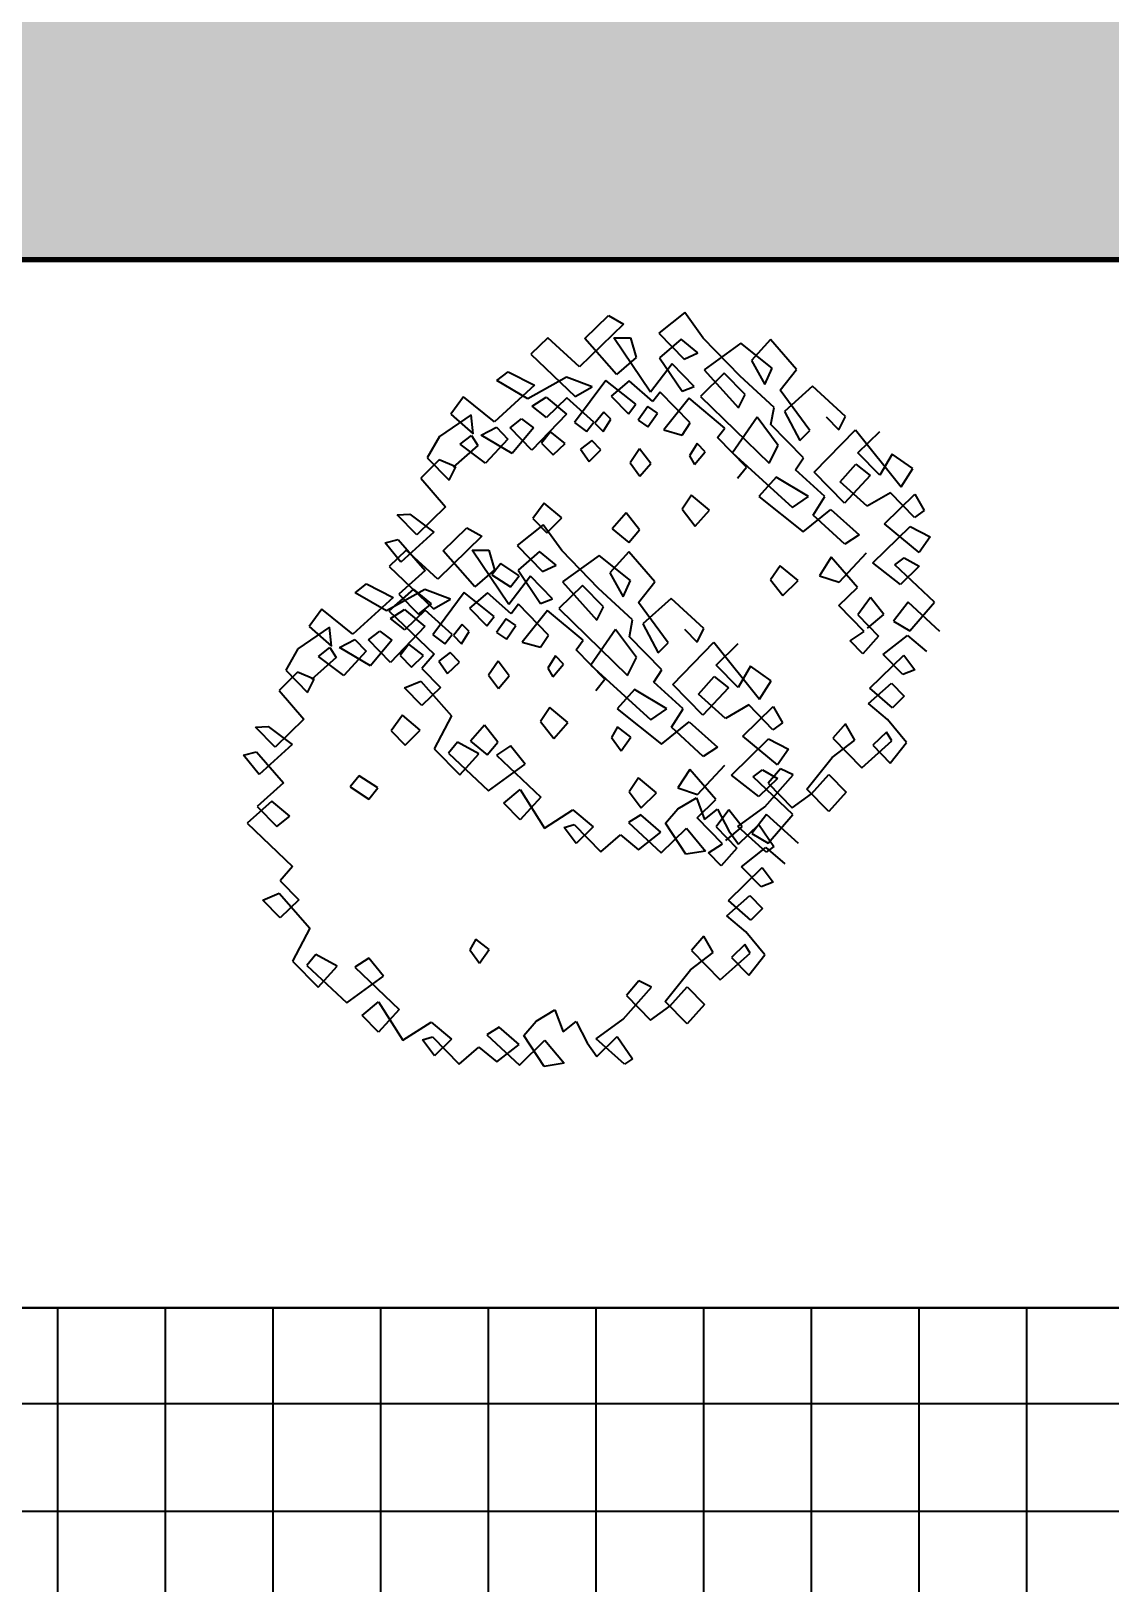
# Model space of a CAD drawing. Header units: millimetres. Extents: x 971.3 to 1010.6, y 593 to 619.8.
# Drawn here: x 972.85 to 973.471, y 618.008 to 618.902 of the extents above; entities that cross this region are included whole.
import ezdxf

# ---------------------------------------------------------------- set-up
doc = ezdxf.new("R2010")
doc.units = ezdxf.units.MM
doc.linetypes.add('ACAD_ISO10W100', pattern=[18.5, 12, -3, 0.5, -3])
doc.layers.add('2', color=42, linetype='Continuous')
doc.layers.add('CANTEIRO', color=8, linetype='Continuous')
doc.layers.add('csco', color=7, linetype='Continuous', lineweight=70)
doc.layers.add('www.dwgfree.com', color=7, linetype='Continuous', lineweight=70)
doc.styles.get("Standard").update_dxf_attribs({"font": 'stylu.ttf'})
doc.dimstyles.new('1-75', dxfattribs={"dimtxt": 0.09, "dimasz": 0.05, "dimexe": 0.1, "dimexo": 0.1, "dimgap": 0.05, "dimtad": 1, "dimzin": 4, "dimdsep": 46, "dimtxsty": 'Standard', "dimblk": 'DOT', "dimcen": 0.09, "dimclrd": 250, "dimclre": 250, "dimclrt": 7, "dimaunit": 1, "dimazin": 0, "dimtfac": 1, "dimtix": 1, "dimtmove": 1, "dimatfit": 3, "dimfxl": 0.5, "dimtolj": 1, "dimtzin": 0, "dimarcsym": 0})

# ---------------------------------------------------------------- blocks, each defined once
blk = doc.blocks.new('VEG4')
at = {"layer": 'CANTEIRO', "color": 104}
for p, q in [((0.059, 3.413), (-0.461, 2.865)), ((0.322, 3.115), (0.059, 3.413)), ((0.643, 3.269), (0.876, 3.457)), ((0.876, 3.457), (0.918, 3.3)), ((-1.079, 3.015), (-0.866, 3.223)), ((-0.866, 3.223), (-0.784, 3.026)), ((0.26, 3.292), (0.019, 3.056)), ((0.543, 2.974), (0.26, 3.292)), ((0.918, 3.3), (0.543, 2.974)), ((1.005, 2.87), (0.643, 3.269)), ((0.972, 3.075), (1.213, 3.311)), ((1.213, 3.311), (1.222, 3.16)), ((-0.784, 3.026), (-1.201, 2.658)), ((-0.861, 2.792), (-1.079, 3.015)), ((-0.634, 3.014), (-0.861, 2.792)), ((-0.461, 2.865), (-0.634, 3.014)), ((0.019, 3.056), (0.143, 2.9)), ((0.143, 2.9), (0.322, 3.115)), ((1.309, 2.73), (0.972, 3.075)), ((1.222, 3.16), (1.005, 2.87)), ((1.655, 3.028), (1.309, 2.73)), ((1.873, 2.805), (1.655, 3.028)), ((-1.598, 2.865), (-1.911, 2.56)), ((-1.201, 2.658), (-1.598, 2.865)), ((1.899, 2.949), (1.629, 2.686)), ((1.791, 2.606), (1.873, 2.805)), ((2.154, 2.802), (1.899, 2.949)), ((2.414, 2.422), (2.154, 2.802)), ((-1.652, 2.693), (-2.101, 2.215)), ((-1.519, 2.585), (-1.652, 2.693)), ((1.629, 2.686), (1.791, 2.606)), ((2.048, 2.342), (1.785, 2.64)), ((2.423, 2.668), (2.187, 2.398)), ((2.63, 2.513), (2.423, 2.668)), ((-1.911, 2.56), (-1.659, 2.33)), ((-1.659, 2.33), (-1.519, 2.585)), ((1.833, 2.25), (2.063, 2.554)), ((2.063, 2.554), (2.168, 2.418)), ((2.329, 2.14), (2.63, 2.513)), ((2.124, 1.98), (1.833, 2.25)), ((1.951, 1.93), (2.17, 2.302)), ((2.168, 2.418), (2.048, 2.342)), ((2.17, 2.302), (2.266, 2.118)), ((2.187, 2.398), (2.414, 2.422)), ((-1.673, 2.118), (-2.179, 1.584)), ((-2.101, 2.215), (-1.781, 1.774)), ((-1.563, 1.948), (-1.673, 2.118)), ((0.494, 2.172), (0.349, 1.951)), ((0.482, 1.843), (0.627, 2.064)), ((0.627, 2.064), (0.494, 2.172)), ((2.266, 2.118), (2.124, 1.98)), ((2.77, 1.659), (2.329, 2.14)), ((2.609, 1.739), (2.828, 2.112)), ((2.828, 2.112), (2.933, 1.976)), ((-2.451, 1.834), (-2.252, 2.028)), ((-2.252, 2.028), (-2.088, 1.832)), ((-1.781, 1.774), (-1.563, 1.948)), ((0.349, 1.951), (0.482, 1.843)), ((2.257, 1.673), (1.951, 1.93)), ((1.991, 1.691), (2.26, 1.954)), ((2.26, 1.954), (2.365, 1.818)), ((2.933, 1.976), (2.77, 1.659)), ((-2.088, 1.832), (-2.55, 1.539)), ((-2.179, 1.584), (-2.451, 1.834)), ((1.168, 1.68), (0.998, 1.514)), ((1.355, 1.546), (1.168, 1.68)), ((2.421, 1.278), (1.991, 1.691)), ((2.365, 1.818), (2.257, 1.673)), ((2.382, 1.517), (2.518, 1.69)), ((2.518, 1.69), (2.628, 1.52)), ((2.866, 1.277), (2.609, 1.739)), ((3.142, 1.705), (2.636, 1.171)), ((3.34, 1.502), (3.142, 1.705)), ((-2.55, 1.539), (-2.33, 1.199)), ((0.998, 1.514), (1.176, 1.331)), ((1.176, 1.331), (1.355, 1.546)), ((2.075, 1.575), (1.933, 1.436)), ((2.209, 1.467), (2.075, 1.575)), ((2.619, 1.274), (2.382, 1.517)), ((2.628, 1.52), (2.421, 1.278)), ((2.991, 1.121), (3.34, 1.502)), ((-2.735, 1.16), (-2.545, 1.306)), ((-2.545, 1.306), (-2.508, 1.183)), ((1.933, 1.436), (2.072, 1.294)), ((2.072, 1.294), (2.209, 1.467)), ((-2.508, 1.183), (-2.835, 0.864)), ((-2.537, 0.957), (-2.735, 1.16)), ((-2.33, 1.199), (-2.537, 0.957)), ((2.322, 1.181), (2.214, 1.036)), ((2.829, 0.804), (2.322, 1.181)), ((2.327, 0.948), (2.619, 1.274)), ((2.636, 1.171), (2.752, 0.967)), ((2.752, 0.967), (2.866, 1.277)), ((3.506, 0.593), (2.991, 1.121)), ((2.004, 1.109), (1.856, 1.004)), ((1.856, 1.004), (1.995, 0.862)), ((1.995, 0.862), (2.108, 0.973)), ((2.108, 0.973), (2.004, 1.109)), ((2.313, 0.934), (2.213, 0.837)), ((2.214, 1.036), (2.327, 0.948)), ((2.446, 0.827), (2.313, 0.934)), ((2.899, 0.675), (3.331, 1.057)), ((3.331, 1.057), (3.608, 0.772)), ((-2.835, 0.864), (-2.631, 0.627)), ((2.213, 0.837), (2.361, 0.743)), ((2.361, 0.743), (2.446, 0.827)), ((2.542, 0.444), (2.829, 0.804)), ((3.608, 0.772), (3.506, 0.593)), ((-2.631, 0.627), (-2.81, 0.412)), ((-1.463, 0.737), (-1.624, 0.619)), ((-1.624, 0.619), (-1.457, 0.504)), ((-1.335, 0.663), (-1.463, 0.737)), ((-1.457, 0.504), (-1.335, 0.663)), ((1.045, 0.727), (0.88, 0.526)), ((1.237, 0.558), (1.045, 0.727)), ((2.641, 0.74), (2.428, 0.532)), ((2.825, 0.523), (2.641, 0.74)), ((2.686, 0.268), (3.339, 0.707)), ((3.103, 0.438), (2.899, 0.675)), ((3.339, 0.707), (3.339, 0.509)), ((-2.484, 0.533), (-2.848, 0.138)), ((-2.81, 0.412), (-2.601, 0.141)), ((-2.601, 0.141), (-2.393, 0.383)), ((-2.393, 0.383), (-2.484, 0.533)), ((0.88, 0.526), (1.033, 0.398)), ((1.033, 0.398), (1.237, 0.558)), ((1.838, 0.511), (1.676, 0.393)), ((1.676, 0.393), (1.829, 0.264)), ((1.829, 0.264), (2.005, 0.397)), ((2.005, 0.397), (1.838, 0.511)), ((2.349, 0.415), (2.269, 0.297)), ((2.516, 0.3), (2.349, 0.415)), ((2.428, 0.532), (2.542, 0.444)), ((2.575, 0.239), (2.825, 0.523)), ((3.339, 0.509), (3.103, 0.438)), ((2.269, 0.297), (2.436, 0.183)), ((2.436, 0.183), (2.516, 0.3)), ((2.689, 0.152), (2.575, 0.239)), ((3.026, 0.005), (2.686, 0.268)), ((-2.865, -0.157), (-2.493, 0.088)), ((-2.848, 0.138), (-2.55, -0.166)), ((-2.493, 0.088), (-2.32, -0.061)), ((2.235, 0.105), (2.172, -0.115)), ((2.614, -0.198), (2.235, 0.105)), ((2.319, -0.209), (2.689, 0.152)), ((3.1, 0.157), (2.699, -0.115)), ((2.756, -0.258), (3.026, 0.005)), ((3.395, 0.167), (3.082, -0.138)), ((3.323, -0.101), (3.1, 0.157)), ((3.644, -0.145), (3.395, 0.167)), ((-2.826, -0.396), (-2.865, -0.157)), ((-2.55, -0.166), (-2.826, -0.396)), ((-2.32, -0.061), (-2.185, -0.285)), ((1.281, -0.112), (1.077, -0.272)), ((1.449, -0.227), (1.281, -0.112)), ((2.172, -0.115), (2.319, -0.209)), ((2.699, -0.115), (2.756, -0.258)), ((3.082, -0.138), (3.159, -0.301)), ((3.159, -0.301), (3.323, -0.101)), ((3.334, -0.368), (3.644, -0.145)), ((-2.185, -0.285), (-2.449, -0.384)), ((1.077, -0.272), (1.27, -0.441)), ((1.27, -0.441), (1.449, -0.227)), ((1.922, -0.2), (1.817, -0.263)), ((1.817, -0.263), (1.97, -0.391)), ((2.637, -0.335), (1.833, -1.16)), ((2.07, -0.294), (1.922, -0.2)), ((1.97, -0.391), (2.07, -0.294)), ((2.256, -0.627), (2.614, -0.198)), ((2.914, -0.619), (2.637, -0.335)), ((2.88, -0.811), (3.334, -0.368)), ((-2.324, -0.54), (-2.582, -0.673)), ((-2.449, -0.384), (-2.324, -0.54)), ((1.788, -0.887), (2.143, -0.54)), ((2.143, -0.54), (2.256, -0.627)), ((2.957, -0.379), (2.497, -0.789)), ((3.277, -0.82), (2.957, -0.379)), ((-2.582, -0.673), (-2.744, -0.792)), ((1.958, -0.72), (1.302, -1.44)), ((2.386, -1.016), (1.958, -0.72)), ((2.659, -0.869), (2.914, -0.619)), ((-2.838, -1.122), (-2.531, -0.782)), ((-2.744, -0.792), (-2.506, -1.035)), ((-2.531, -0.782), (-2.297, -1.108)), ((1.655, -0.779), (1.788, -0.887)), ((2.497, -0.789), (2.659, -0.869)), ((2.502, -1.22), (2.88, -0.811)), ((2.976, -1.194), (3.277, -0.82)), ((-2.506, -1.035), (-2.773, -1.217)), ((-2.297, -1.108), (-1.911, -1.446)), ((1.433, -1.035), (1.01, -1.567)), ((1.665, -1.244), (1.433, -1.035)), ((2.048, -1.267), (2.386, -1.016)), ((3.067, -0.946), (2.78, -1.107)), ((2.78, -1.107), (2.976, -1.194)), ((3.319, -1.176), (3.067, -0.946)), ((-2.773, -1.217), (-2.838, -1.122)), ((-2.01, -1.146), (-2.308, -1.437)), ((-1.837, -1.294), (-2.01, -1.146)), ((-1.911, -1.446), (-1.837, -1.294)), ((0.434, -1.177), (0.244, -1.323)), ((0.423, -1.506), (0.602, -1.291)), ((0.602, -1.291), (0.434, -1.177)), ((1.432, -1.63), (1.665, -1.244)), ((1.833, -1.16), (2.048, -1.267)), ((1.9, -1.57), (2.298, -1.181)), ((2.226, -1.648), (2.712, -1.293)), ((2.298, -1.181), (2.502, -1.22)), ((2.712, -1.293), (2.958, -1.488)), ((2.958, -1.488), (3.319, -1.176)), ((-2.308, -1.437), (-2.139, -1.668)), ((0.244, -1.323), (0.423, -1.506)), ((1.302, -1.44), (1.432, -1.63)), ((1.432, -1.829), (1.753, -1.476)), ((1.753, -1.476), (1.9, -1.57)), ((2.456, -1.344), (2.107, -1.526)), ((2.759, -1.682), (2.456, -1.344)), ((-2.352, -1.876), (-2.082, -1.612)), ((-2.139, -1.668), (-1.906, -1.877)), ((-2.082, -1.612), (-1.702, -1.916)), ((1.01, -1.567), (1.278, -1.899)), ((2.107, -1.526), (2.226, -1.648)), ((0.482, -1.765), (0.405, -1.999)), ((0.703, -1.906), (0.482, -1.765)), ((0.861, -2.069), (1.211, -1.688)), ((1.211, -1.688), (1.432, -1.829)), ((1.355, -2.063), (1.724, -1.702)), ((1.724, -1.702), (2.234, -2.196)), ((2.39, -1.845), (2.234, -1.997)), ((2.396, -2.077), (2.759, -1.682)), ((-2.12, -2.085), (-2.352, -1.876)), ((-1.906, -1.877), (-2.12, -2.085)), ((-1.47, -1.926), (-1.825, -2.273)), ((-1.702, -1.916), (-1.493, -2.187)), ((-1.297, -2.075), (-1.47, -1.926)), ((-0.188, -2.301), (0.124, -1.996)), ((0.124, -1.996), (0.342, -2.219)), ((0.342, -2.219), (0.703, -1.906)), ((0.405, -1.999), (0.756, -2.33)), ((1.278, -1.899), (0.972, -2.239)), ((1.317, -2.337), (1.61, -2.012)), ((1.61, -2.012), (1.823, -2.201)), ((2.234, -1.997), (2.396, -2.077)), ((-1.493, -2.187), (-1.297, -2.075)), ((-0.455, -2.284), (-0.299, -2.131)), ((-0.299, -2.131), (-0.188, -2.301)), ((0.013, -2.223), (-0.243, -2.473)), ((0.22, -2.378), (0.013, -2.223)), ((0.972, -2.239), (0.861, -2.069)), ((1.686, -2.374), (1.355, -2.063)), ((2.234, -2.196), (1.549, -2.745)), ((1.823, -2.201), (1.686, -2.374)), ((1.689, -2.49), (1.959, -2.226)), ((1.959, -2.226), (2.216, -2.49)), ((-1.825, -2.273), (-1.502, -2.632)), ((-1.556, -2.407), (-1.769, -2.615)), ((-1.397, -2.569), (-1.556, -2.407)), ((-1.247, -2.581), (-1.054, -2.353)), ((-1.105, -2.641), (-0.869, -2.371)), ((-1.054, -2.353), (-0.81, -2.63)), ((-0.869, -2.371), (-0.473, -2.777)), ((-0.243, -2.473), (-0.455, -2.284)), ((-0.149, -2.341), (0.015, -2.538)), ((0.015, -2.538), (0.22, -2.378)), ((0.378, -2.739), (0.637, -2.407)), ((0.637, -2.407), (1.073, -2.854)), ((1.479, -2.616), (1.317, -2.337)), ((-1.522, -2.81), (-1.247, -2.581)), ((-1.502, -2.632), (-1.397, -2.569)), ((-0.705, -2.766), (-0.464, -2.53)), ((-0.464, -2.53), (-0.235, -2.822)), ((0.761, -2.96), (1.104, -2.545)), ((1.104, -2.545), (1.461, -2.91)), ((1.944, -2.637), (1.689, -2.49)), ((-1.769, -2.615), (-1.522, -2.81)), ((-0.966, -2.783), (-1.105, -2.641)), ((-0.81, -2.63), (-0.966, -2.783)), ((-0.649, -2.909), (-0.705, -2.766)), ((-0.473, -2.777), (-0.649, -2.909)), ((-0.064, -2.655), (-0.181, -2.849)), ((0.162, -2.831), (-0.064, -2.655)), ((0.165, -3.146), (0.614, -2.668)), ((0.596, -2.962), (0.378, -2.739)), ((0.698, -2.783), (0.596, -2.962)), ((0.614, -2.668), (0.698, -2.783)), ((1.18, -2.907), (1.479, -2.616)), ((1.549, -2.745), (1.77, -2.886)), ((1.77, -2.886), (1.944, -2.637)), ((-0.235, -2.822), (-0.428, -3.05)), ((-0.187, -3.212), (0.162, -2.831)), ((-0.181, -2.849), (0.165, -3.146)), ((0.948, -3.095), (0.761, -2.96)), ((1.073, -2.854), (0.948, -3.095)), ((1.265, -3.022), (1.18, -2.907)), ((1.461, -2.91), (1.265, -3.022))]:
    blk.add_line(p, q, dxfattribs=at)
blk = doc.blocks.new('_Dot')
at = {"color": 0, "linetype": 'ByBlock', "lineweight": -2}
blk.add_line((-0.5, 0), (-1, 0), dxfattribs=at)
at = {"color": 0, "linetype": 'ByBlock', "const_width": 0.5}
blk.add_lwpolyline([(-0.25, 0, 1), (0.25, 0, 1)], format="xyb", close=True, dxfattribs=at)
blk = doc.blocks.new('*D64')
at = {"layer": 'Defpoints', "color": 0, "lineweight": 35, "transparency": 16777216}
for p in [(975.88075, 619.2745), (972.27319, 618.16665), (975.88075, 618.16665)]:
    blk.add_point(p, dxfattribs=at)
at = {"layer": 'www.dwgfree.com', "color": 250, "linetype": 'ACAD_ISO10W100', "lineweight": -2, "transparency": 16777216}
for p, q in [((972.27319, 618.26665), (972.27319, 619.3745)), ((975.88075, 618.26665), (975.88075, 619.3745))]:
    blk.add_line(p, q, dxfattribs=at)
at = {"layer": 'www.dwgfree.com', "color": 250, "lineweight": -2, "transparency": 16777216}
blk.add_line((972.32319, 619.2745), (975.83075, 619.2745), dxfattribs=at)
at = {"layer": 'www.dwgfree.com', "color": 250, "lineweight": -2, "transparency": 16777216, "xscale": 0.05, "yscale": 0.05, "zscale": 0.05, "rotation": 180}
blk.add_blockref('_Dot', (972.27319, 619.2745), dxfattribs=at)
at = {"layer": 'www.dwgfree.com', "color": 250, "lineweight": -2, "transparency": 16777216, "xscale": 0.05, "yscale": 0.05, "zscale": 0.05}
blk.add_blockref('_Dot', (975.88075, 619.2745), dxfattribs=at)
at = {"layer": 'www.dwgfree.com', "color": 7, "lineweight": 35, "transparency": 16777216, "insert": (974.07697, 619.37118), "char_height": 0.09, "attachment_point": 5}
blk.add_mtext('\\A1;3.61 ', dxfattribs=at)

msp = doc.modelspace()

# ---------------------------------------------------------------- hatches: boundary and pattern name
at = {"layer": '2'}
h = msp.add_hatch(dxfattribs=at)
h.set_pattern_fill('NET', color=256, scale=0.019528, style=0)
h.set_pattern_definition([(180, (978.383475, 611.78752), (2e-17, 0.06200053), []), (90, (978.383475, 611.78752), (0.06200053, -2e-17), [])])
h.paths.add_polyline_path([(975.88075, 618.75248), (978.38348, 618.75248), (978.38348, 614.16595), (976.31369, 614.16595), (976.31369, 612.85418), (975.79295, 612.85418), (975.79295, 611.78752), (972.27319, 611.78752), (972.27319, 618.16665), (975.88075, 618.16665)])
h.paths.add_polyline_path([(976.07603, 618.60667), (978.23768, 618.60667), (978.23768, 614.36123), (976.11842, 614.36123), (976.11842, 613.04946), (975.59768, 613.04946), (975.59768, 611.9828), (972.47823, 611.9828), (972.47823, 617.96161), (976.07603, 617.96161)], flags=16)
at = {"layer": 'www.dwgfree.com', "lineweight": 35}
msp.add_hatch(color=256, dxfattribs=at).paths.add_polyline_path([(982.12325, 618.91996), (972.12319, 618.91996), (972.12319, 611.12142), (972.27319, 611.12109), (972.27319, 618.76996), (981.97325, 618.76996), (981.97325, 615.63217), (981.9732, 611.09947), (982.1232, 611.09913)])

# ---------------------------------------------------------------- linework, layer by layer
msp.add_line((975.94342, 618.16665), (972.33586, 618.16665))
msp.add_lwpolyline([(975.88075, 618.75248), (978.38348, 618.75248), (978.38348, 614.16595), (976.31369, 614.16595), (976.31369, 612.85418), (975.79295, 612.85418), (975.79295, 611.78752), (972.27319, 611.78752), (972.27319, 618.16665), (975.88075, 618.16665), (975.88075, 618.75248)])
at = {"layer": 'csco'}
msp.add_line((981.97325, 618.76996), (972.27319, 618.76996), dxfattribs=at)

# ---------------------------------------------------------------- block references
at = {"layer": 'CANTEIRO', "xscale": 0.04791470609079825, "yscale": 0.04791470609079825, "zscale": 0.04791470609079825, "rotation": 90.00000000000001}
for p in [(973.21947, 618.56511), (973.13792, 618.44291)]:
    msp.add_blockref('VEG4', p, dxfattribs=at)

# ---------------------------------------------------------------- dimensions: what is measured, and where the dimension line sits
at = {"layer": 'www.dwgfree.com', "lineweight": 35}
dim = msp.add_linear_dim(base=(975.88075, 619.2745), p1=(972.27319, 618.16665), p2=(975.88075, 618.16665), dimstyle='1-75', override={"dimpost": ' ', "dimfxl": 0.05}, dxfattribs=at)
dim.commit()
dim.dimension.update_dxf_attribs({"geometry": '*D64', "text_midpoint": (974.07697, 619.37118)})

doc.saveas('drawing.dxf')
